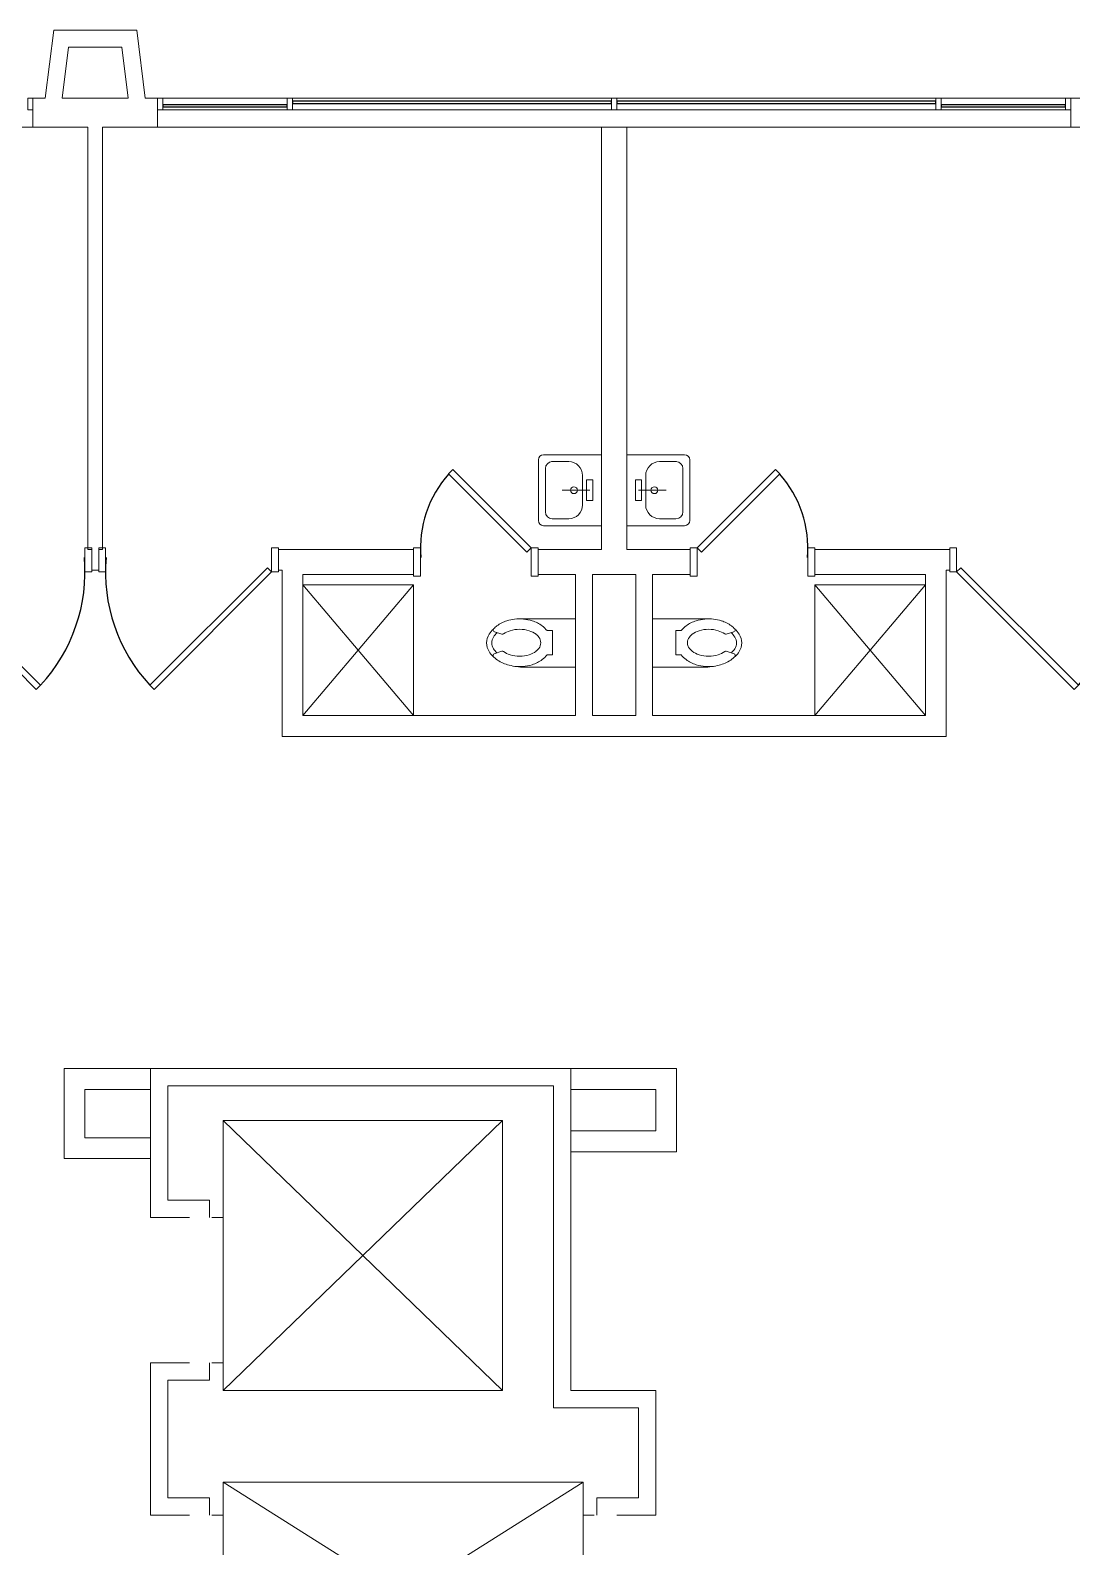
# Model space of a CAD drawing. Header units: inches. Extents: x -3174 to 3292, y 161 to 3697.
# Drawn here: x 2052.9 to 2353.9, y 3255.9 to 3694 of the extents above; entities that cross this region are included whole.
import ezdxf

# ---------------------------------------------------------------- set-up
doc = ezdxf.new("R2010")
doc.units = ezdxf.units.IN
doc.header["$LTSCALE"] = 96
doc.header["$MEASUREMENT"] = 0
for name, color, linetype, lineweight in [('A-DETL', 5, 'CONTINUOUS', 18), ('A-DETL-GENF', 3, 'CONTINUOUS', 18), ('A-GLAZ-CWMG', 3, 'CONTINUOUS', 18), ('I-WALL', 2, 'CONTINUOUS', 18), ('P-SANR-FIXT', 6, 'CONTINUOUS', 18)]:
    doc.layers.add(name, color=color, linetype=linetype, lineweight=lineweight)
doc.layers.add('A-DOOR', color=2, linetype='CONTINUOUS')
doc.layers.add('A-GLAZ', color=2, linetype='CONTINUOUS')

# ---------------------------------------------------------------- blocks, each defined once
blk = doc.blocks.new('generic door-single - 48_ x 84_-1536792-258679-fp05')
at = {"layer": 'A-DETL-GENF', "color": 253}
for p, q in [((-29.25, -6.06), (-29.25, 0.94)), ((-29.25, 0.94), (-27.25, 0.94)), ((-27.25, 0.94), (-27.25, -6.06)), ((20.75, -6.06), (20.75, 0.94)), ((20.75, 0.94), (22.75, 0.94)), ((22.75, 0.94), (22.75, -6.06)), ((-27.25, -6.06), (-29.25, -6.06)), ((22.75, -6.06), (20.75, -6.06))]:
    blk.add_line(p, q, dxfattribs=at)
at = {"layer": 'A-DOOR', "color": 253}
for p, q in [((-13.19, 34.88), (-14.43, 33.64)), ((-14.43, 33.64), (19.51, -0.3)), ((20.75, 0.94), (-13.19, 34.88)), ((20.75, 0.94), (19.51, -0.3))]:
    blk.add_line(p, q, dxfattribs=at)
blk.add_arc((20.75, 0.94), 48.05, 137.0874, 185, dxfattribs=at)
blk = doc.blocks.new('generic door-single - 48_ x 84_-1536796-258679-fp05')
at = {"layer": 'A-DETL-GENF', "color": 253}
for p, q in [((-27.25, 6.06), (-29.25, 6.06)), ((-29.25, 6.06), (-29.25, -0.94)), ((-27.25, -0.94), (-27.25, 6.06)), ((22.75, 6.06), (20.75, 6.06)), ((20.75, 6.06), (20.75, -0.94)), ((22.75, -0.94), (22.75, 6.06)), ((-29.25, -0.94), (-27.25, -0.94)), ((20.75, -0.94), (22.75, -0.94))]:
    blk.add_line(p, q, dxfattribs=at)
at = {"layer": 'A-DOOR', "color": 253}
for p, q in [((-14.43, -33.64), (19.51, 0.3)), ((20.75, -0.94), (19.51, 0.3)), ((20.75, -0.94), (-13.19, -34.88)), ((-13.19, -34.88), (-14.43, -33.64))]:
    blk.add_line(p, q, dxfattribs=at)
blk.add_arc((20.75, -0.94), 48.05, 175, 222.9126, dxfattribs=at)
blk = doc.blocks.new('generic door-single - 32_ x 84_-1548980-258679-fp05')
at = {"layer": 'A-DETL-GENF', "color": 253}
for p, q in [((-21.25, -6.69), (-21.25, 1.56)), ((-21.25, 1.56), (-19.25, 1.56)), ((-19.25, 1.56), (-19.25, -6.69)), ((12.75, -6.69), (12.75, 1.56)), ((12.75, 1.56), (14.75, 1.56)), ((14.75, 1.56), (14.75, -6.69)), ((-19.25, -6.69), (-21.25, -6.69)), ((14.75, -6.69), (12.75, -6.69))]:
    blk.add_line(p, q, dxfattribs=at)
at = {"layer": 'A-DOOR', "color": 253}
for p, q in [((-9.88, 24.19), (-11.11, 22.95)), ((-11.11, 22.95), (11.51, 0.33)), ((12.75, 1.56), (-9.88, 24.19)), ((12.75, 1.56), (11.51, 0.33))]:
    blk.add_line(p, q, dxfattribs=at)
blk.add_arc((12.75, 1.56), 31.98, 138.1364, 185, dxfattribs=at)
blk = doc.blocks.new('Eg_toilet_2D - Eg_toilet_2D-690829-258679-fp05')
at = {"layer": 'P-SANR-FIXT', "color": 253}
for p, q in [((0, 7), (14.87, 7)), ((6.71, 3.45), (8.26, 3.45)), ((6.71, -3.55), (6.71, 3.45)), ((23.53, 3.16), (21.3, 2.42)), ((8.26, -3.55), (6.71, -3.55)), ((21.3, -2.52), (23.5, -3.25)), ((16.5, -7), (0, -7))]:
    blk.add_line(p, q, dxfattribs=at)
for centre, radius, start, end in [((14.11, -1.14), 7.43, 126.6722, 141.8648), ((15.38, -2.85), 9.56, 107.1415, 126.6722), ((16.21, -5.54), 12.38, 81.7349, 107.1415), ((14.87, -9.84), 16.84, 75.0712, 90), ((16.17, -4.99), 11.82, 57.2317, 75.0712), ((18.14, -1.93), 8.18, 32.7617, 57.2317), ((12.84, -0.05), 2.76, 143.419, 216.581), ((14.11, -1.14), 4.43, 126.6724, 141.8648), ((15.38, -2.85), 6.56, 107.1414, 126.6724), ((16.21, -5.54), 9.38, 90, 107.1414), ((16.21, -5.54), 9.38, 72.8586, 90), ((17.04, -2.85), 6.56, 54.4829, 72.8586), ((21.14, 2.9), 0.5, 234.4829, 288.2438), ((18.14, -1.93), 6.68, 32.7616, 46.3142), ((23.37, 3.63), 0.5, 288.2438, 45.6721), ((21.13, 0), 3.12, 360, 32.7616), ((21.13, 0), 4.62, 360, 32.7617), ((21.13, 0), 4.62, 327.2385, 0), ((14.11, 1.04), 7.43, 218.1352, 233.3277), ((14.11, 1.04), 4.43, 218.1352, 233.3276), ((15.38, 2.75), 6.56, 233.3276, 252.8586), ((16.21, 5.44), 9.38, 252.8586, 270), ((16.21, 5.44), 9.38, 270, 287.1414), ((17.04, 2.75), 6.56, 287.1414, 305.5171), ((21.14, -3), 0.5, 71.7562, 125.5171), ((18.14, 1.93), 6.68, 312.7565, 327.2383), ((18.32, 1.04), 7.43, 306.6881, 316.5742), ((23.35, -3.73), 0.5, 316.5741, 71.7562), ((21.13, 0), 3.12, 327.2383, 0), ((18.14, 1.93), 8.18, 313.3097, 327.2385), ((15.38, 2.75), 9.56, 233.3277, 252.8586), ((16.21, 5.44), 12.38, 252.8586, 276.5859), ((16.21, 5.44), 12.38, 276.5859, 287.1416), ((17.04, 2.75), 9.56, 287.1416, 306.6846)]:
    blk.add_arc(centre, radius, start, end, dxfattribs=at)
blk = doc.blocks.new('Eg_shower_2D - Eg_shower_2D-1226428-258679-fp05')
at = {"layer": 'P-SANR-FIXT', "color": 253}
for p, q in [((-16, -20.32), (16, 17.49)), ((16, -20.32), (-16, 17.49)), ((-16, 17.49), (16, 17.49)), ((16, 17.49), (16, -20.32))]:
    blk.add_line(p, q, dxfattribs=at)
blk = doc.blocks.new('Eg_toilet_2D - Eg_toilet_2D-3266673-258679-fp05')
at = {"layer": 'P-SANR-FIXT', "color": 253}
for p, q in [((16.5, 7), (0, 7)), ((8.26, 3.55), (6.71, 3.55)), ((6.71, 3.55), (6.71, -3.45)), ((21.3, 2.52), (23.5, 3.25)), ((6.71, -3.45), (8.26, -3.45)), ((23.53, -3.16), (21.3, -2.42)), ((0, -7), (14.87, -7))]:
    blk.add_line(p, q, dxfattribs=at)
for centre, radius, start, end in [((14.11, -1.04), 7.43, 126.6723, 141.8648), ((15.38, -2.75), 9.56, 107.1414, 126.6723), ((16.21, -5.44), 12.38, 83.4141, 107.1414), ((16.21, -5.44), 12.38, 72.8584, 83.4141), ((17.04, -2.75), 9.56, 53.3154, 72.8584), ((18.32, -1.04), 7.43, 43.4258, 53.3119), ((12.84, 0.05), 2.76, 143.419, 216.581), ((14.11, -1.04), 4.43, 126.6724, 141.8648), ((15.38, -2.75), 6.56, 107.1414, 126.6724), ((16.21, -5.44), 9.38, 90, 107.1414), ((16.21, -5.44), 9.38, 72.8586, 90), ((17.04, -2.75), 6.56, 54.4829, 72.8586), ((21.14, 3), 0.5, 234.4829, 288.2438), ((18.14, -1.93), 6.68, 32.7617, 47.2435), ((23.35, 3.73), 0.5, 288.2438, 43.4259), ((18.14, -1.93), 8.18, 32.7615, 46.6903), ((21.13, 0), 3.12, 360, 32.7617), ((21.13, 0), 3.12, 327.2384, 0), ((21.13, 0), 4.62, 360, 32.7615), ((21.13, 0), 4.62, 327.2383, 0), ((14.11, 1.14), 7.43, 218.1352, 233.3278), ((14.11, 1.14), 4.43, 218.1352, 233.3276), ((15.38, 2.85), 6.56, 233.3276, 252.8586), ((16.21, 5.54), 9.38, 252.8586, 270), ((16.21, 5.54), 9.38, 270, 287.1414), ((17.04, 2.85), 6.56, 287.1414, 305.5171), ((21.14, -2.9), 0.5, 71.7562, 125.5171), ((18.14, 1.93), 8.18, 302.7683, 327.2383), ((18.14, 1.93), 6.68, 313.6858, 327.2384), ((23.37, -3.63), 0.5, 314.3279, 71.7562), ((15.38, 2.85), 9.56, 233.3278, 252.8585), ((16.21, 5.54), 12.38, 252.8585, 278.2651), ((14.87, 9.84), 16.84, 270, 284.9288), ((16.17, 4.99), 11.82, 284.9288, 302.7683)]:
    blk.add_arc(centre, radius, start, end, dxfattribs=at)
blk = doc.blocks.new('Eg_shower_2D - Eg_shower_2D-1226398-258679-fp05')
at = {"layer": 'P-SANR-FIXT', "color": 253}
for p, q in [((-16, 20.32), (16, -17.49)), ((16, 20.32), (-16, -17.49)), ((16, -17.49), (16, 20.32)), ((-16, -17.49), (16, -17.49))]:
    blk.add_line(p, q, dxfattribs=at)
blk = doc.blocks.new('generic door-single - 32_ x 84_-1549300-258679-fp05')
at = {"layer": 'A-DETL-GENF', "color": 253}
for p, q in [((-19.25, 6.69), (-21.25, 6.69)), ((-21.25, 6.69), (-21.25, -1.56)), ((-19.25, -1.56), (-19.25, 6.69)), ((14.75, 6.69), (12.75, 6.69)), ((12.75, 6.69), (12.75, -1.56)), ((14.75, -1.56), (14.75, 6.69)), ((-21.25, -1.56), (-19.25, -1.56)), ((12.75, -1.56), (14.75, -1.56))]:
    blk.add_line(p, q, dxfattribs=at)
at = {"layer": 'A-DOOR', "color": 253}
for p, q in [((-11.11, -22.95), (11.51, -0.33)), ((12.75, -1.56), (-9.88, -24.19)), ((12.75, -1.56), (11.51, -0.33)), ((-9.88, -24.19), (-11.11, -22.95))]:
    blk.add_line(p, q, dxfattribs=at)
blk.add_arc((12.75, -1.56), 31.98, 175, 221.8636, dxfattribs=at)
blk = doc.blocks.new('plumb-sink-wall hung - ADA - Standard depth-1244821-258679-fp05')
at = {"layer": 'P-SANR-FIXT', "color": 253}
for p, q in [((-8.75, 5.5), (8.75, 5.5)), ((-10.25, -12.75), (-10.25, 4)), ((-8.25, -3.25), (-8.25, 1.5)), ((-6.25, 3.5), (6.44, 3.5)), ((8.25, -3.25), (8.25, 1.69)), ((10.25, 4), (10.25, -12.75)), ((0, -9.37), (0, -1.37)), ((-4.25, -7.25), (4.25, -7.25)), ((3, -8.43), (-3, -8.43)), ((-3, -8.43), (-3, -10.24)), ((3, -10.24), (3, -8.43)), ((-10.25, -12.75), (-10.25, -11.75)), ((-3, -10.24), (3, -10.24)), ((10.25, -11.75), (10.25, -12.75))]:
    blk.add_line(p, q, dxfattribs=at)
blk.add_circle((0, -4.75), 1, dxfattribs=at)
for centre, radius, start, end in [((-8.75, 4), 1.5, 90, 180), ((8.75, 4), 1.5, 0, 90), ((-6.25, 1.5), 2, 90, 180), ((6.25, 1.5), 2, 0, 90), ((-4.25, -3.25), 4, 180, 270), ((4.25, -3.25), 4, 270, 0)]:
    blk.add_arc(centre, radius, start, end, dxfattribs=at)
blk = doc.blocks.new('plumb-sink-wall hung - ADA - Standard depth-387426-258679-fp05')
at = {"layer": 'P-SANR-FIXT', "color": 253}
for p, q in [((-10.25, 12.75), (-10.25, -4)), ((-10.25, 12.75), (-10.25, 11.75)), ((-3, 8.43), (-3, 10.24)), ((-3, 10.24), (3, 10.24)), ((0, 9.37), (0, 1.37)), ((3, 10.24), (3, 8.43)), ((10.25, -4), (10.25, 12.75)), ((10.25, 11.75), (10.25, 12.75)), ((-4.25, 7.25), (4.25, 7.25)), ((3, 8.43), (-3, 8.43)), ((-8.25, 3.25), (-8.25, -1.5)), ((8.25, 3.25), (8.25, -1.69)), ((-6.25, -3.5), (6.44, -3.5)), ((-8.75, -5.5), (8.75, -5.5))]:
    blk.add_line(p, q, dxfattribs=at)
blk.add_circle((0, 4.75), 1, dxfattribs=at)
for centre, radius, start, end in [((-4.25, 3.25), 4, 90, 180), ((4.25, 3.25), 4, 360, 90), ((-8.75, -4), 1.5, 180, 270), ((-6.25, -1.5), 2, 180, 270), ((6.25, -1.5), 2, 270, 360), ((8.75, -4), 1.5, 270, 360)]:
    blk.add_arc(centre, radius, start, end, dxfattribs=at)
blk = doc.blocks.new('Rectangular Mullion - 1_5_ x 3 3_8_ rectangular-2067122-258679-fp05')
at = {"layer": 'A-GLAZ-CWMG', "color": 253}
for p, q in [((-1.5, 1.6875), (0, 1.6875)), ((-1.5, -1.6875), (-1.5, 1.6875)), ((0, 1.6875), (0, -1.6875)), ((0, -1.6875), (-1.5, -1.6875))]:
    blk.add_line(p, q, dxfattribs=at)
blk = doc.blocks.new('System Panel - Summit_Glazed 3-2067557-258679-fp05')
at = {"layer": 'A-GLAZ', "color": 253}
for p, q in [((18, -0.1875), (-18, -0.1875)), ((-18, -0.1875), (-18, -0.8125)), ((-18, -0.8125), (18, -0.8125)), ((18, -0.8125), (18, -0.1875))]:
    blk.add_line(p, q, dxfattribs=at)
blk = doc.blocks.new('System Panel - Summit_Glazed 1-2067590-258679-fp05')
at = {"layer": 'A-GLAZ', "color": 253}
for p, q in [((46.125, 0.8125), (-46.125, 0.8125)), ((-46.125, 0.8125), (-46.125, 0.1875)), ((-46.125, 0.1875), (46.125, 0.1875)), ((46.125, 0.1875), (46.125, 0.8125))]:
    blk.add_line(p, q, dxfattribs=at)
blk = doc.blocks.new('Rectangular Mullion - 1_5_ x 3 3_8_ rectangular-2067243-258679-fp05')
at = {"layer": 'A-GLAZ-CWMG', "color": 253}
for p, q in [((-0.75, 1.6875), (0.75, 1.6875)), ((-0.75, -1.6875), (-0.75, 1.6875)), ((0.75, 1.6875), (0.75, -1.6875)), ((0.75, -1.6875), (-0.75, -1.6875))]:
    blk.add_line(p, q, dxfattribs=at)
blk = doc.blocks.new('Rectangular Mullion - 1_5_ x 3 3_8_ rectangular-2067548-258679-fp05')
at = {"layer": 'A-GLAZ-CWMG', "color": 253}
for p, q in [((502.65, 1627.45), (466.65, 1627.45)), ((502.65, 1624.07), (466.65, 1624.07))]:
    blk.add_line(p, q, dxfattribs=at)
blk = doc.blocks.new('Rectangular Mullion - 1_5_ x 3 3_8_ rectangular-2067585-258679-fp05')
at = {"layer": 'A-GLAZ-CWMG', "color": 253}
for p, q in [((690.15, 1627.45), (597.9, 1627.45)), ((690.15, 1624.07), (597.9, 1624.07))]:
    blk.add_line(p, q, dxfattribs=at)
blk = doc.blocks.new('Rectangular Mullion - 1_5_ x 3 3_8_ rectangular-2067073-258679-fp05')
at = {"layer": 'A-GLAZ-CWMG', "color": 253}
for p, q in [((0, 1.6875), (-1.5, 1.6875)), ((-1.5, 1.6875), (-1.5, -1.6875)), ((0, -1.6875), (0, 1.6875)), ((-1.5, -1.6875), (0, -1.6875))]:
    blk.add_line(p, q, dxfattribs=at)

msp = doc.modelspace()

# ---------------------------------------------------------------- linework, layer by layer
at = {"layer": 'A-DETL', "color": 253}
for p, q in [((2108.62, 3378.99), (2189.37, 3378.99)), ((2108.62, 3300.99), (2108.62, 3378.99)), ((2108.62, 3378.99), (2189.37, 3300.99)), ((2189.37, 3378.99), (2108.62, 3300.99)), ((2189.37, 3378.99), (2189.37, 3300.99)), ((2105.37, 3350.99), (2108.62, 3350.99)), ((2105.37, 3308.99), (2108.62, 3308.99)), ((2189.37, 3300.99), (2108.62, 3300.99)), ((2108.62, 3274.49), (2212.62, 3274.49)), ((2108.62, 3208.99), (2108.62, 3274.49)), ((2108.62, 3274.49), (2212.62, 3208.99)), ((2212.62, 3274.49), (2108.62, 3208.99)), ((2212.62, 3274.49), (2212.62, 3208.99)), ((2105.37, 3264.99), (2108.62, 3264.99)), ((2212.62, 3264.99), (2215.87, 3264.99))]:
    msp.add_line(p, q, dxfattribs=at)
at = {"layer": 'I-WALL', "color": 253}
for p, q in [((2059.62, 3693.99), (2057.16, 3674.37)), ((2083.62, 3693.99), (2059.62, 3693.99)), ((2086.07, 3674.37), (2083.62, 3693.99)), ((2062.08, 3674.37), (2063.92, 3689.12)), ((2063.92, 3689.12), (2079.31, 3689.12)), ((2079.31, 3689.12), (2081.16, 3674.37)), ((2057.16, 3674.37), (2053.62, 3674.37)), ((2053.62, 3674.37), (2053.62, 3665.99)), ((2081.16, 3674.37), (2062.08, 3674.37)), ((2089.62, 3674.37), (2086.07, 3674.37)), ((2089.62, 3665.99), (2089.62, 3674.37)), ((2357.16, 3674.37), (2353.62, 3674.37)), ((2353.62, 3674.37), (2353.62, 3665.99)), ((2053.6, 3665.99), (2053.6, 3670.99)), ((2353.6, 3665.99), (2353.6, 3670.99)), ((2069.49, 3665.99), (1773.74, 3665.99)), ((2069.49, 3665.99), (2069.49, 3543.99)), ((2073.74, 3543.99), (2073.74, 3665.99)), ((2369.49, 3665.99), (2073.74, 3665.99)), ((2217.99, 3665.99), (2217.99, 3543.99)), ((2225.24, 3543.99), (2225.24, 3665.99)), ((2069.49, 3543.99), (2070.62, 3543.99)), ((2070.62, 3543.99), (2070.62, 3537.99)), ((2072.62, 3537.99), (2072.62, 3543.99)), ((2072.62, 3543.99), (2073.74, 3543.99)), ((2124.62, 3543.99), (2124.62, 3537.99)), ((2163.62, 3543.99), (2124.62, 3543.99)), ((2163.62, 3536.74), (2163.62, 3543.99)), ((2217.99, 3543.99), (2199.62, 3543.99)), ((2199.62, 3543.99), (2199.62, 3536.74)), ((2243.62, 3543.99), (2225.24, 3543.99)), ((2243.62, 3536.74), (2243.62, 3543.99)), ((2318.62, 3543.99), (2279.62, 3543.99)), ((2279.62, 3543.99), (2279.62, 3536.74)), ((2318.62, 3537.99), (2318.62, 3543.99)), ((2070.62, 3537.99), (2072.62, 3537.99)), ((2124.62, 3537.99), (2125.62, 3537.99)), ((2125.62, 3537.99), (2125.62, 3489.99)), ((2131.62, 3495.99), (2131.62, 3536.74)), ((2131.62, 3536.74), (2163.62, 3536.74)), ((2199.62, 3536.74), (2210.49, 3536.74)), ((2210.49, 3536.74), (2210.49, 3495.99)), ((2215.37, 3536.74), (2227.87, 3536.74)), ((2215.37, 3495.99), (2215.37, 3536.74)), ((2227.87, 3536.74), (2227.87, 3495.99)), ((2232.74, 3536.74), (2243.62, 3536.74)), ((2232.74, 3495.99), (2232.74, 3536.74)), ((2279.62, 3536.74), (2311.62, 3536.74)), ((2311.62, 3536.74), (2311.62, 3495.99)), ((2317.62, 3489.99), (2317.62, 3537.99)), ((2317.62, 3537.99), (2318.62, 3537.99)), ((2210.49, 3495.99), (2131.62, 3495.99)), ((2227.87, 3495.99), (2215.37, 3495.99)), ((2311.62, 3495.99), (2232.74, 3495.99)), ((2125.62, 3489.99), (2317.62, 3489.99)), ((2062.62, 3393.99), (2062.62, 3367.99)), ((2239.62, 3393.99), (2062.62, 3393.99)), ((2087.62, 3350.99), (2087.62, 3393.99)), ((2209.12, 3300.99), (2209.12, 3393.99)), ((2239.62, 3369.99), (2239.62, 3393.99)), ((2068.62, 3387.99), (2087.62, 3387.99)), ((2068.62, 3373.99), (2068.62, 3387.99)), ((2092.62, 3355.99), (2092.62, 3388.99)), ((2092.62, 3388.99), (2204.12, 3388.99)), ((2204.12, 3388.99), (2204.12, 3295.99)), ((2209.12, 3387.99), (2233.62, 3387.99)), ((2233.62, 3387.99), (2233.62, 3375.99)), ((2087.62, 3373.99), (2068.62, 3373.99)), ((2233.62, 3375.99), (2209.12, 3375.99)), ((2209.12, 3369.99), (2239.62, 3369.99)), ((2062.62, 3367.99), (2087.62, 3367.99)), ((2104.62, 3355.99), (2092.62, 3355.99)), ((2104.62, 3350.99), (2104.62, 3355.99)), ((2087.62, 3350.99), (2098.87, 3350.99)), ((2087.62, 3308.99), (2087.62, 3264.99)), ((2098.87, 3308.99), (2087.62, 3308.99)), ((2104.62, 3303.99), (2104.62, 3308.99)), ((2092.62, 3269.99), (2092.62, 3303.99)), ((2092.62, 3303.99), (2104.62, 3303.99)), ((2233.62, 3300.99), (2209.12, 3300.99)), ((2233.62, 3264.99), (2233.62, 3300.99)), ((2204.12, 3295.99), (2228.62, 3295.99)), ((2228.62, 3295.99), (2228.62, 3269.99)), ((2104.62, 3269.99), (2092.62, 3269.99)), ((2104.62, 3264.99), (2104.62, 3269.99)), ((2228.62, 3269.99), (2216.62, 3269.99)), ((2216.62, 3269.99), (2216.62, 3264.99)), ((2087.62, 3264.99), (2098.87, 3264.99)), ((2222.37, 3264.99), (2233.62, 3264.99))]:
    msp.add_line(p, q, dxfattribs=at)

# ---------------------------------------------------------------- block references
at = {"layer": 'A-DOOR', "color": 253}
for name, p in [('generic door-single - 32_ x 84_-1548980-258679-fp05', (2184.87, 3542.93)), ('generic door-single - 48_ x 84_-1536796-258679-fp05', (2101.87, 3538.43))]:
    msp.add_blockref(name, p, dxfattribs=at)
at = {"layer": 'A-DOOR', "color": 253, "rotation": 180}
for name, p in [('generic door-single - 32_ x 84_-1549300-258679-fp05', (2258.37, 3542.93)), ('generic door-single - 48_ x 84_-1536792-258679-fp05', (2041.37, 3538.43)), ('generic door-single - 48_ x 84_-1536792-258679-fp05', (2341.37, 3538.43))]:
    msp.add_blockref(name, p, dxfattribs=at)
at = {"layer": 'A-GLAZ', "color": 253}
for name, p in [('System Panel - Summit_Glazed 3-2067557-258679-fp05', (2109.12, 3672.68)), ('System Panel - Summit_Glazed 1-2067590-258679-fp05', (2174.74, 3672.68)), ('System Panel - Summit_Glazed 1-2067590-258679-fp05', (2268.49, 3672.68)), ('System Panel - Summit_Glazed 3-2067557-258679-fp05', (2334.12, 3672.68))]:
    msp.add_blockref(name, p, dxfattribs=at)
at = {"layer": 'A-GLAZ-CWMG', "color": 253, "extrusion": (0, 0, -1), "rotation": 180}
for name, p in [('Rectangular Mullion - 1_5_ x 3 3_8_ rectangular-2067122-258679-fp05', (-2053.62, 3672.68)), ('Rectangular Mullion - 1_5_ x 3 3_8_ rectangular-2067243-258679-fp05', (-2127.87, 3672.68)), ('Rectangular Mullion - 1_5_ x 3 3_8_ rectangular-2067243-258679-fp05', (-2221.62, 3672.68)), ('Rectangular Mullion - 1_5_ x 3 3_8_ rectangular-2067243-258679-fp05', (-2315.37, 3672.68)), ('Rectangular Mullion - 1_5_ x 3 3_8_ rectangular-2067122-258679-fp05', (-2353.62, 3672.68))]:
    msp.add_blockref(name, p, dxfattribs=at)
at = {"layer": 'A-GLAZ-CWMG', "color": 253, "rotation": 180}
msp.add_blockref('Rectangular Mullion - 1_5_ x 3 3_8_ rectangular-2067073-258679-fp05', (2089.62, 3672.68), dxfattribs=at)
at = {"layer": 'A-GLAZ-CWMG', "color": 253}
for name, p in [('Rectangular Mullion - 1_5_ x 3 3_8_ rectangular-2067548-258679-fp05', (1624.46, 2046.92)), ('Rectangular Mullion - 1_5_ x 3 3_8_ rectangular-2067585-258679-fp05', (1530.71, 2046.92)), ('Rectangular Mullion - 1_5_ x 3 3_8_ rectangular-2067585-258679-fp05', (1624.46, 2046.92)), ('Rectangular Mullion - 1_5_ x 3 3_8_ rectangular-2067548-258679-fp05', (1849.46, 2046.92))]:
    msp.add_blockref(name, p, dxfattribs=at)
at = {"layer": 'P-SANR-FIXT', "color": 253}
for name, p, rotation in [('plumb-sink-wall hung - ADA - Standard depth-1244821-258679-fp05', (2205.24, 3561.12), 90.00000000000044), ('plumb-sink-wall hung - ADA - Standard depth-387426-258679-fp05', (2237.99, 3561.12), 89.9999999999996), ('Eg_shower_2D - Eg_shower_2D-1226398-258679-fp05', (2295.62, 3516.31), 180), ('Eg_toilet_2D - Eg_toilet_2D-690829-258679-fp05', (2210.49, 3516.99), 180)]:
    msp.add_blockref(name, p, dxfattribs=dict(at, rotation=rotation))
for name, p in [('Eg_shower_2D - Eg_shower_2D-1226428-258679-fp05', (2147.62, 3516.31)), ('Eg_toilet_2D - Eg_toilet_2D-3266673-258679-fp05', (2232.74, 3516.99))]:
    msp.add_blockref(name, p, dxfattribs=at)

doc.saveas('drawing.dxf')
